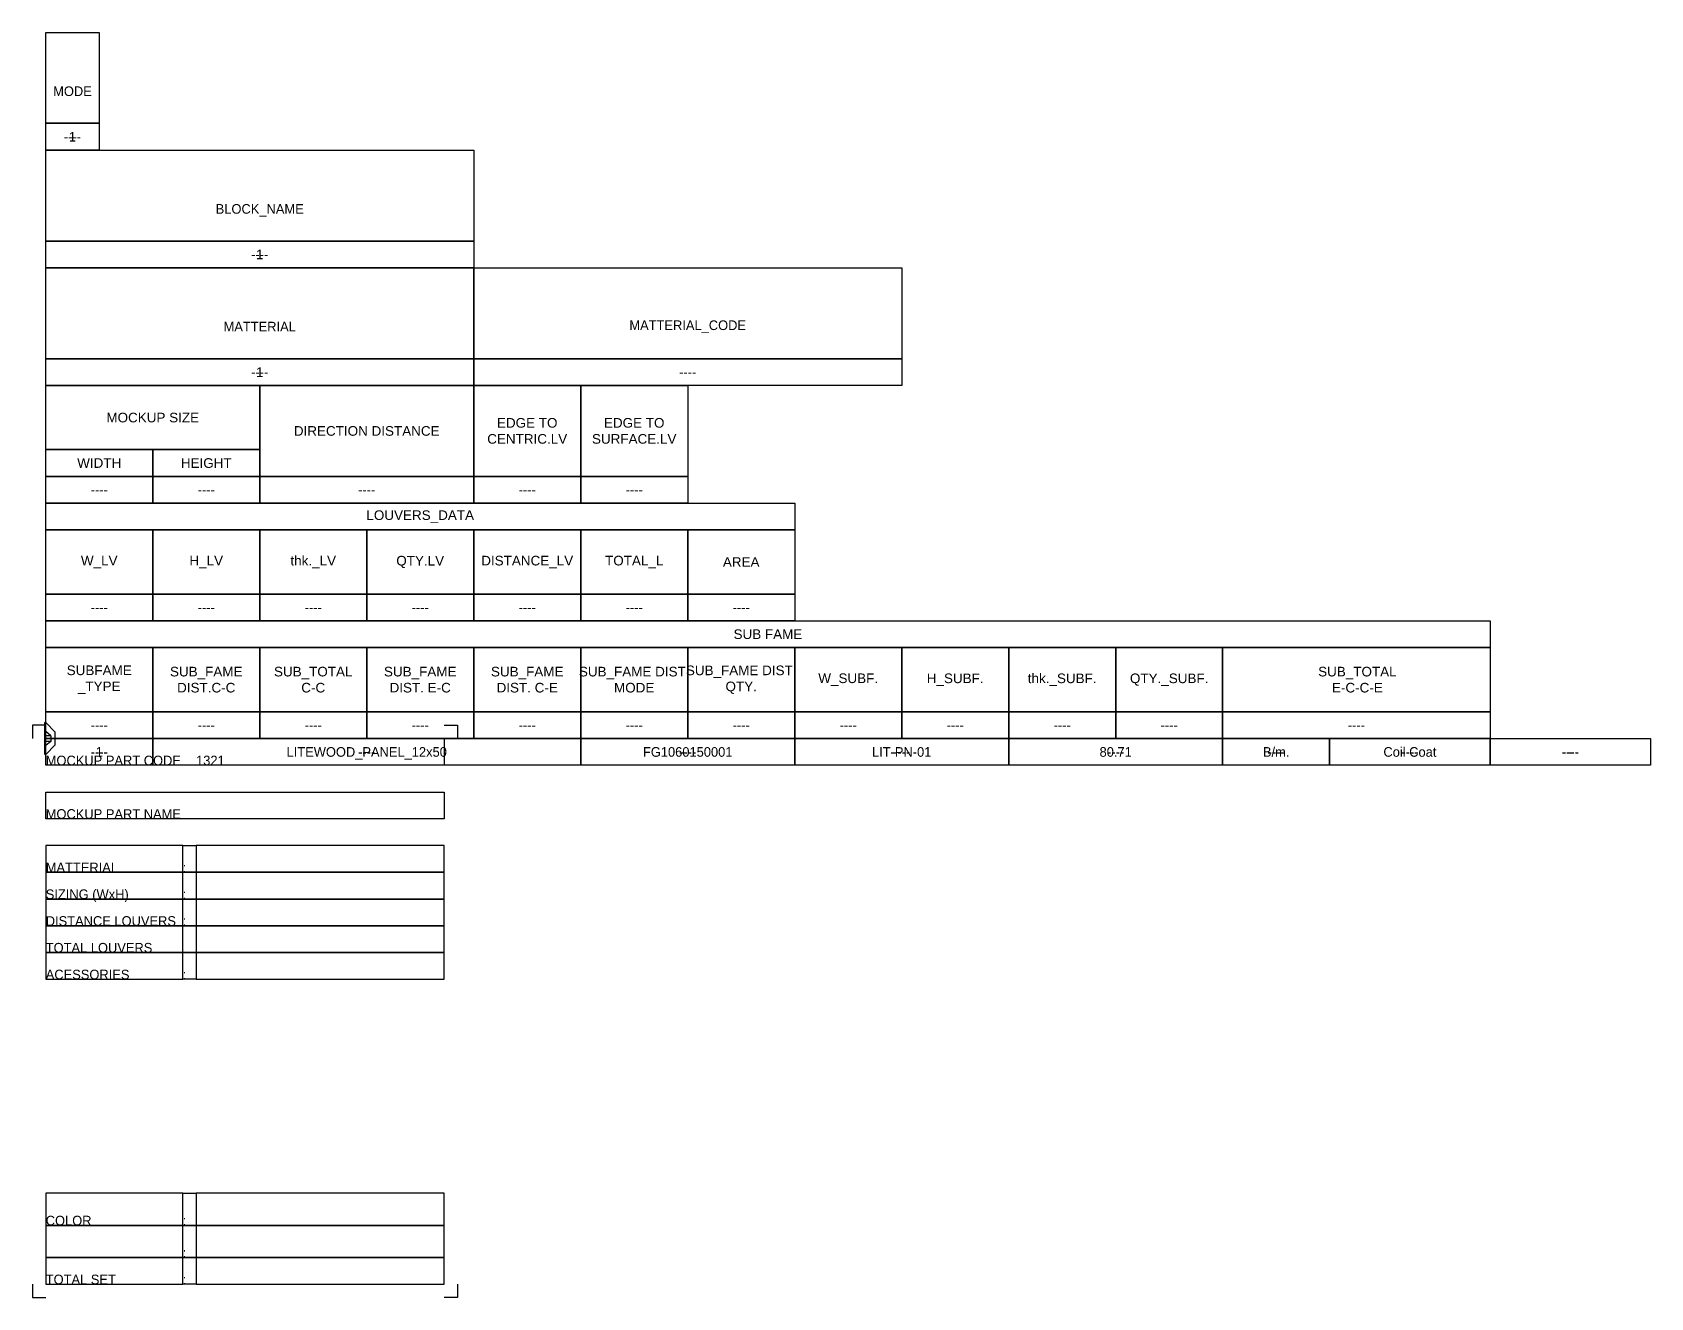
# Model space of a CAD drawing. Header units: millimetres. Extents: x -244126 to 368105, y -173968 to 259060.
# Drawn here: x -2.5 to 300, y -104.5 to 132 of the extents above; entities that cross this region are included whole.
import ezdxf
from ezdxf.enums import TextEntityAlignment as Align

# ---------------------------------------------------------------- set-up
doc = ezdxf.new("R2010")
doc.units = ezdxf.units.MM
doc.header["$MEASUREMENT"] = 0
doc.linetypes.add('BORDER2', pattern=[22.225, 6.35, -3.175, 6.35, -3.175, 0, -3.175])
for name, color, linetype in [('000 - T E X T', 4, 'Continuous'), ('001 - ASCESSORIES', 1, 'Continuous'), ('002 - STRUCTURAL STEEL', 4, 'Continuous'), ('A04_TUBE SERIES', 7, 'Continuous')]:
    doc.layers.add(name, color=color, linetype=linetype)
doc.styles.get("Standard").update_dxf_attribs({"font": 'arial.ttf'})
doc.styles.add('TA', font='Cordia New.ttf', dxfattribs={"height": 4.5})

# ---------------------------------------------------------------- blocks, each defined once
blk = doc.blocks.new('*U560')
at = {"layer": '002 - STRUCTURAL STEEL', "color": 0, "linetype": 'ByBlock'}
blk.add_lwpolyline([(0, 5), (10, 5), (10, 0), (0, 0)], close=True, dxfattribs=at)
blk = doc.blocks.new('*U561')
at = {"layer": '002 - STRUCTURAL STEEL', "color": 0, "linetype": 'ByBlock'}
blk.add_lwpolyline([(0, 17), (10, 17), (10, 0), (0, 0)], close=True, dxfattribs=at)
blk = doc.blocks.new('*U567')
at = {"layer": '002 - STRUCTURAL STEEL', "color": 0, "linetype": 'ByBlock'}
blk.add_lwpolyline([(0, 17), (80, 17), (80, 0), (0, 0)], close=True, dxfattribs=at)
blk = doc.blocks.new('*U4911')
at = {"layer": '002 - STRUCTURAL STEEL', "color": 0, "linetype": 'ByBlock'}
blk.add_lwpolyline([(0, 5), (80, 5), (80, 0), (0, 0)], close=True, dxfattribs=at)
blk = doc.blocks.new('*U568')
at = {"layer": '002 - STRUCTURAL STEEL', "color": 0, "linetype": 'ByBlock'}
blk.add_lwpolyline([(0, 12), (40, 12), (40, 0), (0, 0)], close=True, dxfattribs=at)
blk = doc.blocks.new('*U4914')
at = {"layer": '002 - STRUCTURAL STEEL', "color": 0, "linetype": 'ByBlock'}
blk.add_lwpolyline([(0, 5), (20, 5), (20, 0), (0, 0)], close=True, dxfattribs=at)
blk = doc.blocks.new('*U3045')
at = {"layer": '002 - STRUCTURAL STEEL', "color": 0, "linetype": 'ByBlock'}
blk.add_lwpolyline([(0, 17), (40, 17), (40, 0), (0, 0)], close=True, dxfattribs=at)
blk = doc.blocks.new('*U3044')
at = {"layer": '002 - STRUCTURAL STEEL', "color": 0, "linetype": 'ByBlock'}
blk.add_lwpolyline([(0, 17), (20, 17), (20, 0), (0, 0)], close=True, dxfattribs=at)
blk = doc.blocks.new('*U562')
at = {"layer": '002 - STRUCTURAL STEEL', "color": 0, "linetype": 'ByBlock'}
blk.add_lwpolyline([(0, 12), (20, 12), (20, 0), (0, 0)], close=True, dxfattribs=at)
blk = doc.blocks.new('*U563')
at = {"layer": '002 - STRUCTURAL STEEL', "color": 0, "linetype": 'ByBlock'}
blk.add_lwpolyline([(0, 12), (20, 12), (20, 0), (0, 0)], close=True, dxfattribs=at)
blk = doc.blocks.new('*U564')
at = {"layer": '002 - STRUCTURAL STEEL', "color": 0, "linetype": 'ByBlock'}
blk.add_lwpolyline([(0, 12), (20, 12), (20, 0), (0, 0)], close=True, dxfattribs=at)
blk = doc.blocks.new('*U565')
at = {"layer": '002 - STRUCTURAL STEEL', "color": 0, "linetype": 'ByBlock'}
blk.add_lwpolyline([(0, 5), (270, 5), (270, 0), (0, 0)], close=True, dxfattribs=at)
blk = doc.blocks.new('*U566')
at = {"layer": '002 - STRUCTURAL STEEL', "color": 0, "linetype": 'ByBlock'}
blk.add_lwpolyline([(0, 12), (20, 12), (20, 0), (0, 0)], close=True, dxfattribs=at)
blk = doc.blocks.new('*U570')
at = {"layer": '002 - STRUCTURAL STEEL', "color": 0, "linetype": 'ByBlock'}
blk.add_lwpolyline([(0, 12), (20, 12), (20, 0), (0, 0)], close=True, dxfattribs=at)
blk = doc.blocks.new('*U571')
at = {"layer": '002 - STRUCTURAL STEEL', "color": 0, "linetype": 'ByBlock'}
blk.add_lwpolyline([(0, 12), (20, 12), (20, 0), (0, 0)], close=True, dxfattribs=at)
blk = doc.blocks.new('*U572')
at = {"layer": '002 - STRUCTURAL STEEL', "color": 0, "linetype": 'ByBlock'}
blk.add_lwpolyline([(0, 12), (20, 12), (20, 0), (0, 0)], close=True, dxfattribs=at)
blk = doc.blocks.new('*U573')
at = {"layer": '002 - STRUCTURAL STEEL', "color": 0, "linetype": 'ByBlock'}
blk.add_lwpolyline([(0, 12), (20, 12), (20, 0), (0, 0)], close=True, dxfattribs=at)
blk = doc.blocks.new('*U574')
at = {"layer": '002 - STRUCTURAL STEEL', "color": 0, "linetype": 'ByBlock'}
blk.add_lwpolyline([(0, 12), (20, 12), (20, 0), (0, 0)], close=True, dxfattribs=at)
blk = doc.blocks.new('*U575')
at = {"layer": '002 - STRUCTURAL STEEL', "color": 0, "linetype": 'ByBlock'}
blk.add_lwpolyline([(0, 12), (50, 12), (50, 0), (0, 0)], close=True, dxfattribs=at)
blk = doc.blocks.new('*U4913')
at = {"layer": '002 - STRUCTURAL STEEL', "color": 0, "linetype": 'ByBlock'}
blk.add_lwpolyline([(0, 5), (40, 5), (40, 0), (0, 0)], close=True, dxfattribs=at)
blk = doc.blocks.new('*U569')
at = {"layer": '002 - STRUCTURAL STEEL', "color": 0, "linetype": 'ByBlock'}
blk.add_lwpolyline([(0, 5), (50, 5), (50, 0), (0, 0)], close=True, dxfattribs=at)
blk = doc.blocks.new('*U556')
at = {"layer": '002 - STRUCTURAL STEEL', "color": 0, "linetype": 'ByBlock'}
blk.add_lwpolyline([(0, 12), (20, 12), (20, 0), (0, 0)], close=True, dxfattribs=at)
blk = doc.blocks.new('*U557')
at = {"layer": '002 - STRUCTURAL STEEL', "color": 0, "linetype": 'ByBlock'}
blk.add_lwpolyline([(0, 12), (20, 12), (20, 0), (0, 0)], close=True, dxfattribs=at)
blk = doc.blocks.new('*U558')
at = {"layer": '002 - STRUCTURAL STEEL', "color": 0, "linetype": 'ByBlock'}
blk.add_lwpolyline([(0, 12), (20, 12), (20, 0), (0, 0)], close=True, dxfattribs=at)
blk = doc.blocks.new('*U559')
at = {"layer": '002 - STRUCTURAL STEEL', "color": 0, "linetype": 'ByBlock'}
blk.add_lwpolyline([(0, 12), (20, 12), (20, 0), (0, 0)], close=True, dxfattribs=at)
blk = doc.blocks.new('*U550')
at = {"layer": '002 - STRUCTURAL STEEL', "color": 0, "linetype": 'ByBlock'}
blk.add_lwpolyline([(0, 12), (20, 12), (20, 0), (0, 0)], close=True, dxfattribs=at)
blk = doc.blocks.new('*U551')
at = {"layer": '002 - STRUCTURAL STEEL', "color": 0, "linetype": 'ByBlock'}
blk.add_lwpolyline([(0, 12), (20, 12), (20, 0), (0, 0)], close=True, dxfattribs=at)
blk = doc.blocks.new('*U552')
at = {"layer": '002 - STRUCTURAL STEEL', "color": 0, "linetype": 'ByBlock'}
blk.add_lwpolyline([(0, 12), (20, 12), (20, 0), (0, 0)], close=True, dxfattribs=at)
blk = doc.blocks.new('*U553')
at = {"layer": '002 - STRUCTURAL STEEL', "color": 0, "linetype": 'ByBlock'}
blk.add_lwpolyline([(0, 12), (20, 12), (20, 0), (0, 0)], close=True, dxfattribs=at)
blk = doc.blocks.new('*U554')
at = {"layer": '002 - STRUCTURAL STEEL', "color": 0, "linetype": 'ByBlock'}
blk.add_lwpolyline([(0, 12), (20, 12), (20, 0), (0, 0)], close=True, dxfattribs=at)
blk = doc.blocks.new('*U555')
at = {"layer": '002 - STRUCTURAL STEEL', "color": 0, "linetype": 'ByBlock'}
blk.add_lwpolyline([(0, 5), (140, 5), (140, 0), (0, 0)], close=True, dxfattribs=at)
blk = doc.blocks.new('LV_DATA_FROM_EXCEl')
at = {"color": 0}
for name, p in [('*U561', (0, 115)), ('*U560', (0, 110)), ('*U567', (0, 93)), ('*U4911', (0, 88)), ('*U567', (0, 71)), ('*U567', (80, 71)), ('*U4911', (0, 66)), ('*U4911', (80, 66)), ('*U568', (0, 54)), ('*U3045', (40, 49)), ('*U3044', (80, 49)), ('*U3044', (100, 49)), ('*U4914', (0, 49)), ('*U4914', (20, 49)), ('*U4914', (0, 44)), ('*U4914', (20, 44)), ('*U4913', (40, 44)), ('*U4914', (80, 44)), ('*U4914', (100, 44)), ('*U555', (0, 39)), ('*U556', (0, 27)), ('*U557', (20, 27)), ('*U558', (40, 27)), ('*U559', (60, 27)), ('*U550', (80, 27)), ('*U551', (100, 27)), ('*U552', (120, 27)), ('*U4914', (0, 22)), ('*U4914', (20, 22)), ('*U4914', (40, 22)), ('*U4914', (60, 22)), ('*U4914', (80, 22)), ('*U4914', (100, 22)), ('*U4914', (120, 22)), ('*U565', (0, 17)), ('*U554', (0, 5)), ('*U553', (20, 5)), ('*U562', (40, 5)), ('*U563', (60, 5)), ('*U564', (80, 5)), ('*U566', (100, 5)), ('*U570', (120, 5)), ('*U571', (140, 5)), ('*U572', (160, 5)), ('*U573', (180, 5)), ('*U574', (200, 5)), ('*U575', (220, 5)), ('*U4914', (0, 0)), ('*U4914', (20, 0)), ('*U4914', (40, 0)), ('*U4914', (60, 0)), ('*U4914', (80, 0)), ('*U4914', (100, 0)), ('*U4914', (120, 0)), ('*U4914', (140, 0)), ('*U4914', (160, 0)), ('*U4914', (180, 0)), ('*U4914', (200, 0)), ('*U569', (220, 0))]:
    blk.add_blockref(name, p, dxfattribs=at)
at = {"color": 0, "style": 'TA'}
for s, p in [('MODE', (5, 121)), ('BLOCK_NAME', (40, 99))]:
    blk.add_text(s, height=1.8, dxfattribs=at).set_placement(p, align=Align.MIDDLE_CENTER)
at = {"color": 0}
for s, p in [('MOCKUP SIZE', (20, 60)), ('DIRECTION DISTANCE', (60, 57.5)), ('WIDTH', (10, 51.5)), ('HEIGHT', (30, 51.5))]:
    blk.add_text(s, height=1.8, dxfattribs=at).set_placement(p, align=Align.MIDDLE_CENTER)
at = {"color": 0, "char_height": 1.8, "width": 13.8921, "attachment_point": 5, "style": 'TA'}
for s, insert in [('MATTERIAL', (40, 77)), ('MATTERIAL_CODE', (120, 77))]:
    blk.add_mtext(s, dxfattribs=dict(at, insert=insert))
at = {"color": 0, "char_height": 1.8, "attachment_point": 5}
for s, insert, width in [('EDGE TO CENTRIC.LV', (90, 57.5), 20), ('EDGE TO SURFACE.LV', (110, 57.5), 20), ('LOUVERS_DATA', (70, 41.5), 140), ('W_LV', (10, 33), 20), ('H_LV', (30, 33), 20), ('thk._LV', (50, 33), 20), ('QTY.LV', (70, 33), 20), ('DISTANCE_LV', (90, 33), 20), ('TOTAL_L', (110, 33), 20), ('AREA', (130, 33), 20), ('SUB FAME', (135, 19.5), 200), ('SUBFAME^J_TYPE', (10, 11), 20), ('SUB_FAME DIST.C-C', (30, 11), 20), ('SUB_TOTAL\\PC-C', (50, 11), 20), ('SUB_FAME DIST. E-C', (70, 11), 20), ('SUB_FAME DIST. C-E', (90, 11), 20), ('SUB_FAME DIST.\\PMODE', (110, 11), 20), ('SUB_FAME DIST.\\PQTY.', (130, 11), 20), ('W_SUBF.', (150, 11.01), 20), ('H_SUBF.', (170, 11), 20), ('thk._SUBF.', (190, 11), 20), ('QTY._SUBF.', (210, 11), 20), ('SUB_TOTAL\\PE-C-C-E', (245.18, 11), 49.6483)]:
    blk.add_mtext(s, dxfattribs=dict(at, insert=insert, width=width))
at = {"style": 'TA'}
for tag, p in [('MODE_VALUE', (5, 112.5)), ('BLOCK_NAME_VALUE', (40, 90.5)), ('MATTERIAL_VALUE', (40, 68.5)), ('MATTERIAL_CODE_VALUE', (120, 68.5)), ('DIRECTION DISTANCE_VALUE', (60, 46.5)), ('EDGE TO CENTRIC.LV_VALUE', (90, 46.5)), ('EDGE TO SURFACE.LV_VALUE', (110, 46.5)), ('DISTANCE_LV_VALUE', (90, 24.5)), ('TOTAL_L_VALUE', (110, 24.5)), ('AREA_VALUE', (130, 24.5)), ('SUBFAME^J_TYPE_VALUE', (10, 2.5)), ('SUB_FAME_DIST._QTY._VALUE', (130, 2.5)), ('W_SUBF._VALUE', (150, 2.5)), ('H_SUBF._VALUE', (170, 2.5)), ('THK._SUBF._VALUE', (190, 2.5)), ('QTY._SUBF._VALUE', (210, 2.5)), ('SUB_TOTAL\\PE-C-C-E_VALUE', (245, 2.5))]:
    blk.add_attdef(tag, text='', height=1.8, dxfattribs=at).set_placement(p, align=Align.MIDDLE_CENTER)
at = {"color": 3, "style": 'TA'}
for tag, p in [('WIDTH_VALUE', (10, 46.5)), ('HEIGHT_VALUE', (30, 46.5)), ('W_LV_VALUE', (10, 24.5)), ('H_LV_VALUE', (30, 24.5)), ('THK._LV_VALUE', (50, 24.5)), ('QTY.LV_VALUE', (70, 24.5)), ('SUB_FAME DIST.C-C_VALUE', (30, 2.5))]:
    blk.add_attdef(tag, text='', height=1.8, dxfattribs=at).set_placement(p, align=Align.MIDDLE_CENTER)
at = {"style": 'TA', "flags": 8}
for tag, p in [('SUB_TOTAL\\PC-C_VALUE', (50, 2.5)), ('SUB_FAME DIST. E-C_VALUE', (70, 2.5)), ('SUB_FAME DIST. C-E_VALUE', (90, 2.5)), ('SUB_FAME DIST.\\PMODE_VALUE', (110, 2.5))]:
    blk.add_attdef(tag, text='', height=1.8, dxfattribs=at).set_placement(p, align=Align.MIDDLE_CENTER)
blk = doc.blocks.new('000 - DYNAMIC_VIEW_ASSCESSORIES_FLAT_HEAD_SELF_DRILLING_SCREW_M3_SIDE_VIEW')
at = {"layer": '001 - ASCESSORIES', "color": 1}
for p, q in [((-0.2, -3), (-0.2, 3)), ((0, 3), (-0.2, 3)), ((0, -3), (0, 3)), ((0, -3), (-0.2, -3))]:
    blk.add_line(p, q, dxfattribs=at)
at = {"layer": '001 - ASCESSORIES', "color": 0, "linetype": 'ByBlock'}
for p, q in [((1.77, 1.18), (0, 3)), ((0.95, 0.52), (0, 1.3)), ((0.95, 0.52), (0, 0.52)), ((0.95, 0.52), (0.95, -0.52)), ((1.77, -1.18), (1.77, 1.18)), ((0.95, -0.52), (0, -1.3)), ((0.95, -0.52), (0, -0.52)), ((0, -3), (1.77, -1.18))]:
    blk.add_line(p, q, dxfattribs=at)
blk = doc.blocks.new('001 - LV_PATTERN DATA CUSTOM6')
at = {"layer": 'Defpoints', "color": 250}
for points in [[(0, 2.5), (-2.5, 2.5), (-2.5, 0)], [(74.5, 2.5), (77, 2.5), (77, 0)], [(-2.5, -102), (-2.5, -104.5), (0, -104.5)], [(77, -102), (77, -104.5), (74.5, -104.5)]]:
    blk.add_lwpolyline(points, dxfattribs=at)
for points in [[(0, 0), (74.5, 0), (74.5, -5), (0, -5)], [(0, -10), (74.5, -10), (74.5, -15), (0, -15)], [(0, -25), (25.6, -25), (25.6, -20), (0, -20)], [(25.6, -20), (28.1, -20), (28.1, -25), (25.6, -25)], [(28.1, -25), (74.5, -25), (74.5, -20), (28.1, -20)], [(0, -30), (25.6, -30), (25.6, -25), (0, -25)], [(25.6, -25), (28.1, -25), (28.1, -30), (25.6, -30)], [(28.1, -30), (74.5, -30), (74.5, -25), (28.1, -25)], [(0, -35), (25.6, -35), (25.6, -30), (0, -30)], [(25.6, -30), (28.1, -30), (28.1, -35), (25.6, -35)], [(28.1, -35), (74.5, -35), (74.5, -30), (28.1, -30)], [(0, -40), (25.6, -40), (25.6, -35), (0, -35)], [(25.6, -35), (28.1, -35), (28.1, -40), (25.6, -40)], [(28.1, -40), (74.5, -40), (74.5, -35), (28.1, -35)], [(0, -45), (25.6, -45), (25.6, -40), (0, -40)], [(25.6, -40), (28.1, -40), (28.1, -45), (25.6, -45)], [(28.1, -45), (74.5, -45), (74.5, -40), (28.1, -40)], [(0, -91), (25.6, -91), (25.6, -85), (0, -85)], [(25.6, -85), (28.1, -85), (28.1, -91), (25.6, -91)], [(28.1, -91), (74.5, -91), (74.5, -85), (28.1, -85)], [(0, -97), (25.6, -97), (25.6, -91), (0, -91)], [(25.6, -91), (28.1, -91), (28.1, -97), (25.6, -97)], [(28.1, -97), (74.5, -97), (74.5, -91), (28.1, -91)], [(0, -102), (25.6, -102), (25.6, -97), (0, -97)], [(25.6, -97), (28.1, -97), (28.1, -102), (25.6, -102)], [(28.1, -102), (74.5, -102), (74.5, -97), (28.1, -97)]]:
    blk.add_lwpolyline(points, close=True, dxfattribs=at)
at = {"layer": '000 - T E X T', "linetype": 'BORDER2', "style": 'TA'}
for s, p in [('MOCKUP PART CODE', (0, -5)), ('MOCKUP PART NAME', (0, -15)), ('MATTERIAL', (0, -25)), (':', (25.6, -25)), ('SIZING (WxH)', (0, -30)), (':', (25.6, -30)), ('DISTANCE LOUVERS', (0, -35)), (':', (25.6, -35)), ('TOTAL LOUVERS', (0, -40)), ('ACESSORIES', (0, -45)), (':', (25.6, -45)), (':', (25.6, -91)), (':', (25.6, -97)), ('TOTAL SET', (0, -102)), (':', (25.6, -102))]:
    blk.add_text(s, height=1.8, dxfattribs=at).set_placement(p)
blk.add_text('COLOR', height=1.8, dxfattribs=at).set_placement((0, -90.1), align=Align.MIDDLE_LEFT)
at = {"layer": '000 - T E X T', "style": 'TA', "flags": 1}
blk.add_attdef('BLK_NAME', (0, 0), '', height=1.8, dxfattribs=at)
at = {"layer": '000 - T E X T', "style": 'TA'}
for tag, p in [('CODE_VALUE_1', (28.1, -5)), ('CODE_VALUE_2', (28.1, -10)), ('PART_NAME_VALUE_1', (28.1, -15)), ('PART_NAME_VALUE_2', (28.1, -20)), ('MATTERIAL_VALUE', (28.1, -25)), ('SIZING_VALUE', (28.1, -30)), ('DISTANCE_LOUVERS_VALUE', (28.1, -35)), ('TOTAL_LOUVERS_VALUE1', (28.1, -40)), ('ACESSORIES_VALUE1', (28.1, -45)), ('COATING_VALUE_1', (28.1, -91)), ('COATING_VALUE_2', (28.1, -97)), ('TOTAL_SET_VALUE', (28.1, -102))]:
    blk.add_attdef(tag, p, '', height=1.8, dxfattribs=at)
blk = doc.blocks.new('*U4915')
at = {"layer": '002 - STRUCTURAL STEEL', "color": 0, "linetype": 'ByBlock'}
blk.add_lwpolyline([(0, 5), (30, 5), (30, 0), (0, 0)], close=True, dxfattribs=at)
blk = doc.blocks.new('000 - DAYNAMIC_DATA_FAMELINE_PRICE_LIST')
at = {"color": 0}
for name, p in [('*U4914', (0, -5)), ('*U4911', (20, -5)), ('*U4913', (100, -5)), ('*U4913', (140, -5)), ('*U4913', (180, -5)), ('*U4914', (220, -5)), ('*U4915', (240, -5)), ('*U4915', (270, -5))]:
    blk.add_blockref(name, p, dxfattribs=at)
at = {"layer": 'A04_TUBE SERIES', "color": 0, "style": 'TA'}
for tag, p in [('ITEM_VALUE', (10, -2.5)), ('PRODUCT_NAME_VALUE', (60, -2.5)), ('ITEM_NUMBER_VALUE', (120, -2.5)), ('PRODUCT_CODE_VALUE', (160, -2.5)), ('SELLING_PRICE_VALUE', (200, -2.5)), ('UNIT_VALUE', (230, -2.5)), ('TYPE_OF_COLOR_VALUE', (255, -2.5)), ('SECTION_VALUE', (285, -2.5))]:
    blk.add_attdef(tag, text='', height=1.8, dxfattribs=at).set_placement(p, align=Align.MIDDLE_CENTER)

msp = doc.modelspace()

# ---------------------------------------------------------------- block references
at = {"color": 3}
for name, values in [('LV_DATA_FROM_EXCEl', {'MODE_VALUE': '----', 'BLOCK_NAME_VALUE': '----', 'MATTERIAL_VALUE': '----', 'MATTERIAL_CODE_VALUE': '----', 'WIDTH_VALUE': '----', 'HEIGHT_VALUE': '----', 'DIRECTION DISTANCE_VALUE': '----', 'EDGE TO CENTRIC.LV_VALUE': '----', 'EDGE TO SURFACE.LV_VALUE': '----', 'W_LV_VALUE': '----', 'H_LV_VALUE': '----', 'THK._LV_VALUE': '----', 'QTY.LV_VALUE': '----', 'DISTANCE_LV_VALUE': '----', 'TOTAL_L_VALUE': '----', 'AREA_VALUE': '----', 'SUBFAME^J_TYPE_VALUE': '----', 'SUB_FAME DIST.C-C_VALUE': '----', 'SUB_TOTAL\\PC-C_VALUE': '----', 'SUB_FAME DIST. E-C_VALUE': '----', 'SUB_FAME DIST. C-E_VALUE': '----', 'SUB_FAME DIST.\\PMODE_VALUE': '----', 'SUB_FAME_DIST._QTY._VALUE': '----', 'W_SUBF._VALUE': '----', 'H_SUBF._VALUE': '----', 'THK._SUBF._VALUE': '----', 'QTY._SUBF._VALUE': '----', 'SUB_TOTAL\\PE-C-C-E_VALUE': '----'}), ('000 - DAYNAMIC_DATA_FAMELINE_PRICE_LIST', {'ITEM_VALUE': '1', 'PRODUCT_NAME_VALUE': 'LITEWOOD_PANEL_12x50', 'ITEM_NUMBER_VALUE': 'FG1060150001', 'PRODUCT_CODE_VALUE': 'LIT-PN-01', 'SELLING_PRICE_VALUE': '80.71', 'UNIT_VALUE': 'B/m.', 'TYPE_OF_COLOR_VALUE': 'Coil Coat', 'SECTION_VALUE': '-'}), ('000 - DAYNAMIC_DATA_FAMELINE_PRICE_LIST', {'ITEM_VALUE': '----', 'PRODUCT_NAME_VALUE': '----', 'ITEM_NUMBER_VALUE': '----', 'PRODUCT_CODE_VALUE': '----', 'SELLING_PRICE_VALUE': '----', 'UNIT_VALUE': '----', 'TYPE_OF_COLOR_VALUE': '----', 'SECTION_VALUE': '----'})]:
    msp.add_blockref(name, (0, 0), dxfattribs=at).add_auto_attribs(values)
at = {"layer": 'A04_TUBE SERIES', "color": 3}
ref = msp.add_blockref('LV_DATA_FROM_EXCEl', (0, 0), dxfattribs=at)
ref.add_attrib('MODE_VALUE', '1', dxfattribs={"layer": '0', "height": 1.8, "style": 'TA'}).set_placement((5, 112.5), align=Align.MIDDLE_CENTER)
ref.add_attrib('BLOCK_NAME_VALUE', '1', dxfattribs={"layer": '0', "height": 1.8, "style": 'TA'}).set_placement((40, 90.5), align=Align.MIDDLE_CENTER)
ref.add_attrib('MATTERIAL_VALUE', '1', dxfattribs={"layer": '0', "height": 1.8, "style": 'TA'}).set_placement((40, 68.5), align=Align.MIDDLE_CENTER)
ref.add_attrib('HEIGHT_VALUE', '----', dxfattribs={"layer": '0', "color": 3, "height": 1.8, "style": 'TA'}).set_placement((30, 46.5), align=Align.MIDDLE_CENTER)
ref.add_attrib('DIRECTION DISTANCE_VALUE', '----', dxfattribs={"layer": '0', "height": 1.8, "style": 'TA'}).set_placement((60, 46.5), align=Align.MIDDLE_CENTER)
ref.add_attrib('EDGE TO CENTRIC.LV_VALUE', '----', dxfattribs={"layer": '0', "height": 1.8, "style": 'TA'}).set_placement((90, 46.5), align=Align.MIDDLE_CENTER)
ref.add_attrib('EDGE TO SURFACE.LV_VALUE', '----', dxfattribs={"layer": '0', "height": 1.8, "style": 'TA'}).set_placement((110, 46.5), align=Align.MIDDLE_CENTER)
ref.add_attrib('W_LV_VALUE', '----', dxfattribs={"layer": '0', "color": 3, "height": 1.8, "style": 'TA'}).set_placement((10, 24.5), align=Align.MIDDLE_CENTER)
ref.add_attrib('H_LV_VALUE', '----', dxfattribs={"layer": '0', "color": 3, "height": 1.8, "style": 'TA'}).set_placement((30, 24.5), align=Align.MIDDLE_CENTER)
ref.add_attrib('THK._LV_VALUE', '----', dxfattribs={"layer": '0', "color": 3, "height": 1.8, "style": 'TA'}).set_placement((50, 24.5), align=Align.MIDDLE_CENTER)
ref.add_attrib('QTY.LV_VALUE', '----', dxfattribs={"layer": '0', "color": 3, "height": 1.8, "style": 'TA'}).set_placement((70, 24.5), align=Align.MIDDLE_CENTER)
ref.add_attrib('DISTANCE_LV_VALUE', '----', dxfattribs={"layer": '0', "height": 1.8, "style": 'TA'}).set_placement((90, 24.5), align=Align.MIDDLE_CENTER)
ref.add_attrib('TOTAL_L_VALUE', '----', dxfattribs={"layer": '0', "height": 1.8, "style": 'TA'}).set_placement((110, 24.5), align=Align.MIDDLE_CENTER)
ref.add_attrib('AREA_VALUE', '----', dxfattribs={"layer": '0', "height": 1.8, "style": 'TA'}).set_placement((130, 24.5), align=Align.MIDDLE_CENTER)
ref.add_attrib('SUBFAME^J_TYPE_VALUE', '----', dxfattribs={"layer": '0', "height": 1.8, "style": 'TA'}).set_placement((10, 2.5), align=Align.MIDDLE_CENTER)
ref.add_attrib('SUB_FAME DIST.C-C_VALUE', '----', dxfattribs={"layer": '0', "color": 3, "height": 1.8, "style": 'TA'}).set_placement((30, 2.5), align=Align.MIDDLE_CENTER)
ref.add_attrib('SUB_TOTAL\\PC-C_VALUE', '----', dxfattribs={"layer": '0', "height": 1.8, "style": 'TA', "flags": 8}).set_placement((50, 2.5), align=Align.MIDDLE_CENTER)
ref.add_attrib('SUB_FAME DIST. E-C_VALUE', '----', dxfattribs={"layer": '0', "height": 1.8, "style": 'TA', "flags": 8}).set_placement((70, 2.5), align=Align.MIDDLE_CENTER)
ref.add_attrib('SUB_FAME DIST. C-E_VALUE', '----', dxfattribs={"layer": '0', "height": 1.8, "style": 'TA', "flags": 8}).set_placement((90, 2.5), align=Align.MIDDLE_CENTER)
ref.add_attrib('SUB_FAME DIST.\\PMODE_VALUE', '----', dxfattribs={"layer": '0', "height": 1.8, "style": 'TA', "flags": 8}).set_placement((110, 2.5), align=Align.MIDDLE_CENTER)
ref.add_attrib('SUB_FAME_DIST._QTY._VALUE', '----', dxfattribs={"layer": '0', "height": 1.8, "style": 'TA'}).set_placement((130, 2.5), align=Align.MIDDLE_CENTER)
ref.add_attrib('W_SUBF._VALUE', '----', dxfattribs={"layer": '0', "height": 1.8, "style": 'TA'}).set_placement((150, 2.5), align=Align.MIDDLE_CENTER)
ref.add_attrib('H_SUBF._VALUE', '----', dxfattribs={"layer": '0', "height": 1.8, "style": 'TA'}).set_placement((170, 2.5), align=Align.MIDDLE_CENTER)
ref.add_attrib('THK._SUBF._VALUE', '----', dxfattribs={"layer": '0', "height": 1.8, "style": 'TA'}).set_placement((190, 2.5), align=Align.MIDDLE_CENTER)
ref.add_attrib('QTY._SUBF._VALUE', '----', dxfattribs={"layer": '0', "height": 1.8, "style": 'TA'}).set_placement((210, 2.5), align=Align.MIDDLE_CENTER)
ref.add_attrib('SUB_TOTAL\\PE-C-C-E_VALUE', '----', dxfattribs={"layer": '0', "height": 1.8, "style": 'TA'}).set_placement((245, 2.5), align=Align.MIDDLE_CENTER)
for name in ['001 - LV_PATTERN DATA CUSTOM6', '000 - DYNAMIC_VIEW_ASSCESSORIES_FLAT_HEAD_SELF_DRILLING_SCREW_M3_SIDE_VIEW']:
    msp.add_blockref(name, (0, 0), dxfattribs=at)
msp.add_blockref('001 - LV_PATTERN DATA CUSTOM6', (0, 0), dxfattribs=at).add_auto_attribs({'CODE_VALUE_1': '1321'})
at = {"layer": 'A04_TUBE SERIES', "color": 0}
msp.add_blockref('000 - DAYNAMIC_DATA_FAMELINE_PRICE_LIST', (0, 0), dxfattribs=at).add_auto_attribs({'ITEM_VALUE': '1', 'PRODUCT_NAME_VALUE': 'LITEWOOD_PANEL_12x50', 'ITEM_NUMBER_VALUE': 'FG1060150001', 'PRODUCT_CODE_VALUE': 'LIT-PN-01', 'SELLING_PRICE_VALUE': '80.71', 'UNIT_VALUE': 'B/m.', 'TYPE_OF_COLOR_VALUE': 'Coil Coat', 'SECTION_VALUE': '-'})

doc.saveas('drawing.dxf')
